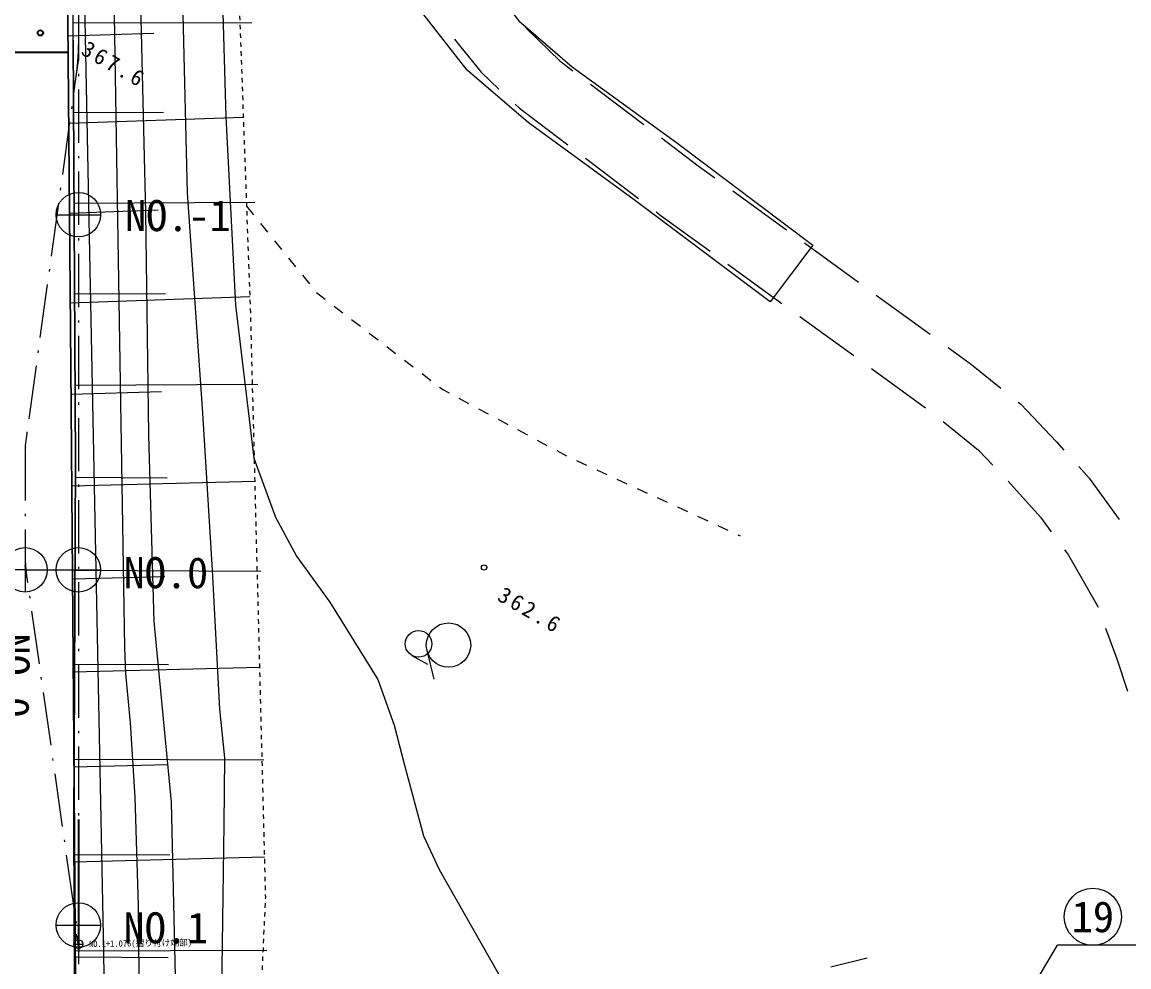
# Model space of a CAD drawing. Header units: millimetres. Extents: x -2078669 to -1085629, y -5987148 to 310365.
# Drawn here: x -1704718 to -1642407, y -5004544 to -4951344 of the extents above; entities that cross this region are included whole.
import ezdxf
from ezdxf.enums import TextEntityAlignment as Align

# ---------------------------------------------------------------- set-up
doc = ezdxf.new("R2010")
doc.units = ezdxf.units.MM
doc.header["$LTSCALE"] = 500
for name, pattern in [('561019', [1, 0.5, -0.5]), ('56201', [2.5, 1.25, -1.25]), ('SXF_一点短鎖線', [9.25, 6, -1.5, 0.25, -1.5]), ('SXF_一点鎖線', [18.5, 12, -1.5, 3.5, -1.5])]:
    doc.linetypes.add(name, pattern=pattern)
doc.layers.get('Defpoints').update_dxf_attribs({"color": 153})
for name, color, linetype, lineweight in [('D-BGD', 7, 'Continuous', 13), ('D-BMK', 2, 'SXF_一点短鎖線', 13), ('D-BMK-HTXT', 7, 'Continuous', 13), ('D-BMK-HTXT-周囲堤', 7, 'Continuous', 13), ('D-BMK-OTRS', 7, 'Continuous', 13), ('D-BYP-STRC', 1, 'Continuous', 13), ('●予備設計_LP横断', 7, 'Continuous', 13)]:
    doc.layers.add(name, color=color, linetype=linetype, lineweight=lineweight)
doc.styles.add('MS ゴシック', font='MS Gothic.ttf')
doc.styles.add('ＭＳ ゴシック', font='MS Gothic.ttf')
doc.dimstyles.new('DIM-500-F', dxfattribs={"dimscale": 500, "dimtxt": 3.5, "dimasz": 2.5, "dimexe": 0, "dimexo": 2, "dimgap": 0.8, "dimtad": 1, "dimdec": 0, "dimzin": 0, "dimdsep": 46, "dimtxsty": 'MS ゴシック', "dimblk": 'OPEN', "dimcen": 0.1, "dimclrd": 256, "dimclre": 256, "dimclrt": 256, "dimaunit": 1, "dimadec": 4, "dimazin": 0, "dimtfac": 1, "dimtdec": 0, "dimtmove": 2, "dimatfit": 3, "dimldrblk": 'OPEN', "dimfxl": 1, "dimtolj": 1, "dimtzin": 0, "dimlwd": -1, "dimlwe": -1, "dimarcsym": 2})

# ---------------------------------------------------------------- blocks, each defined once
blk = doc.blocks.new('M6331')
at = {"layer": '●予備設計_LP横断', "linetype": 'Continuous', "lineweight": 9}
blk.add_line((0, -0.75), (1, -0.75), dxfattribs=at)
blk.add_circle((0, 0), 0.75, dxfattribs=at)
blk = doc.blocks.new('M7312')
at = {"layer": '●予備設計_LP横断', "linetype": 'Continuous', "lineweight": 20}
blk.add_circle((0, -0.001), 0.15, dxfattribs=at)
blk = doc.blocks.new('河川平面')
at = {"layer": 'D-BGD', "linetype": 'Continuous'}
for p, q in [((1609119, -2714860, 368280), (1609038, -2675632, 368370)), ((1609118, -2713879), (1619176, -2713859)), ((1608824, -2714624), (1613667, -2714463)), ((1638256, -2717335, 363183), (1641243, -2719601, 363241)), ((1608869, -2719542), (1618699, -2719188)), ((1609137, -2718942), (1614205, -2718914)), ((1637963, -2721512, 363220), (1640951, -2723777, 363276)), ((1646252, -2723338, 363306), (1649284, -2725544, 363316)), ((1609164, -2724033), (1619345, -2723979)), ((1608914, -2724597), (1613897, -2724418)), ((1650295, -2726278, 363319), (1653329, -2728484, 363329)), ((1645988, -2727477, 363312), (1649021, -2729682, 363322)), ((1609198, -2729151), (1614311, -2729125)), ((1654340, -2729219, 363333), (1657373, -2731424, 363342)), ((1608959, -2729652), (1619062, -2729288)), ((1650032, -2730417, 363325), (1653066, -2732622, 363335)), ((1654077, -2733357, 363339), (1657110, -2735560, 363349)), ((1609004, -2734802), (1614102, -2734645)), ((1609217, -2734294), (1619515, -2734239)), ((1609044, -2739952), (1619341, -2739687)), ((1609239, -2739474), (1614416, -2739497)), ((1609217, -2744710), (1619688, -2744754)), ((1609086, -2745195), (1614281, -2745062)), ((1629040, -2749220), (1629433, -2750839)), ((1609127, -2750438), (1619610, -2750169)), ((1609201, -2749995), (1614481, -2750019)), ((1609172, -2755342), (1619863, -2755385)), ((1609167, -2755781), (1614456, -2755645)), ((1609168, -2760726), (1614554, -2760708)), ((1609203, -2761123), (1619885, -2760849)), ((1609189, -2766148), (1620033, -2766106)), ((1609238, -2766470), (1614464, -2766521)), ((1651783, -2767035), (1653823, -2766540))]:
    blk.add_line(p, q, dxfattribs=at)
at = {"layer": 'D-BGD', "linetype": 'Continuous', "flags": 128}
for points in [[(1615472, -2812388), (1615273, -2807092), (1615231, -2805958), (1615082, -2805064), (1614196, -2802555), (1611544, -2797523), (1610785, -2796134), (1609990, -2794678), (1609448, -2793437), (1609275, -2792488), (1609120, -2789483), (1609265, -2770458), (1609158, -2754356), (1608991, -2733247), (1608817, -2713807), (1608555, -2699081), (1609014, -2666342), (1609021, -2620514)], [(1648369, -2729602), (1640710, -2723847), (1634729, -2719505), (1631309, -2716546), (1628807, -2713365), (1626888, -2709836), (1625672, -2707023), (1624776, -2704068), (1624009, -2700061), (1623561, -2695700), (1623183, -2691188), (1623197, -2683914), (1623477, -2676693), (1623813, -2672469), (1624796, -2667409), (1628250, -2652121), (1629016, -2648256), (1629716, -2644727), (1630896, -2635890), (1631250, -2632963), (1631771, -2628636), (1632704, -2620514)], [(1636730, -2620514), (1635743, -2629104), (1635219, -2633453), (1634864, -2636395), (1633664, -2645381), (1632948, -2648993), (1632163, -2652951), (1628711, -2668230), (1627783, -2673012), (1627471, -2676930), (1627197, -2683996), (1627183, -2691025), (1627543, -2695329), (1627971, -2699480), (1628665, -2703109), (1629434, -2705645), (1630488, -2708083), (1632161, -2711158), (1634216, -2713773), (1637218, -2716368), (1643087, -2720630), (1650772, -2726405), (1648369, -2729602)], [(1608555, -2699081), (1608817, -2713807), (1608991, -2733247), (1609158, -2754356), (1609265, -2770458), (1609120, -2789483)]]:
    blk.add_lwpolyline(points, dxfattribs=at)
for points, elevation in [([(1610013, -2620514), (1610004, -2655012), (1609981, -2662598), (1609913, -2668183), (1609452, -2691949), (1609445, -2695730), (1609534, -2701509), (1610811, -2765298), (1610885, -2769571), (1610897, -2771846), (1610716, -2783859), (1610693, -2787913), (1610772, -2789970), (1610879, -2790832), (1611484, -2792973), (1612825, -2795553), (1614449, -2798377), (1615902, -2801242), (1616987, -2804270), (1617505, -2807574), (1617667, -2810962)], 367000), ([(1611715, -2620514), (1611197, -2668195), (1611105, -2685482), (1611228, -2700780), (1611946, -2745632), (1612011, -2749082), (1612060, -2750532), (1612325, -2753298), (1612593, -2757485), (1612783, -2763612), (1612864, -2771282), (1612734, -2784705), (1612727, -2788483), (1612845, -2790265), (1613065, -2791226), (1613931, -2793393), (1615912, -2797217), (1616301, -2797929), (1618572, -2802762), (1619578, -2807144), (1619707, -2810758)], 366000), ([(1621746, -2814441), (1621891, -2808510), (1621764, -2806453), (1621613, -2804739), (1621190, -2802460), (1619945, -2799860), (1615503, -2792088), (1615083, -2791125), (1614669, -2789480), (1614591, -2787428), (1614424, -2780447), (1614954, -2770848), (1614660, -2757775), (1613687, -2747587), (1613373, -2737098), (1613203, -2724566), (1612724, -2704239), (1612726, -2695354), (1612599, -2678222), (1612988, -2655305), (1612966, -2630582), (1613359, -2620514)], 365000), ([(1623796, -2818518), (1624032, -2810240), (1624125, -2807468), (1624236, -2805489), (1624244, -2803817), (1623725, -2802293), (1620285, -2795694), (1618029, -2791812), (1617489, -2790721), (1616969, -2789309), (1616837, -2787094), (1617312, -2780196), (1617397, -2774676), (1617446, -2771179), (1617614, -2759007), (1617664, -2755279), (1617387, -2752525), (1616960, -2744706), (1616414, -2735865), (1615549, -2723449), (1615307, -2713395)], 364000), ([(1617295, -2704845), (1617707, -2719180), (1618258, -2729775), (1619284, -2738394), (1620512, -2741723), (1621690, -2743916), (1623569, -2746498), (1626274, -2750869), (1627187, -2753428), (1627773, -2755690), (1628854, -2759670), (1629723, -2761569), (1633551, -2768293), (1638543, -2774672), (1640014, -2777876), (1641376, -2781486), (1641915, -2785883), (1640984, -2797690), (1640322, -2802625), (1638441, -2810863)], 363000)]:
    blk.add_lwpolyline(points, dxfattribs=dict(at, elevation=elevation))
at = {"layer": 'D-BGD', "linetype": '561019', "flags": 128}
blk.add_lwpolyline([(1618950, -2620514), (1618959, -2621129), (1618665, -2658302), (1618663, -2658627), (1618571, -2661701), (1617747, -2689368), (1618403, -2710987), (1619104, -2730441), (1619135, -2731637), (1619943, -2763133), (1618853, -2786511), (1619008, -2789521), (1619927, -2791602), (1625688, -2802391), (1625125, -2825293), (1624564, -2827572), (1623496, -2829911), (1618630, -2838640), (1618342, -2840170), (1618771, -2861642), (1618913, -2870692)], dxfattribs=at)
at = {"layer": 'D-BGD', "linetype": 'Continuous', "extrusion": (0.016449, -0.001732, 0.999863), "elevation": 394691}
blk.add_lwpolyline([(-2529133, -1899645), (-2529529, -1900051), (-2530821, -1901338), (-2531659, -1902409)], dxfattribs=at)
at = {"layer": 'D-BGD', "linetype": 'Continuous', "extrusion": (-0.143152, -0.164739, 0.975894), "elevation": 568325}
blk.add_lwpolyline([(3016489, -877315), (3016819, -877334), (3020231, -877100)], dxfattribs=at)
at = {"layer": 'D-BGD', "linetype": 'Continuous', "extrusion": (0.311673, 0.432353, 0.846127), "elevation": -356949}
blk.add_lwpolyline([(-2922970, 1248230), (-2925577, 1248305), (-2926719, 1248311)], dxfattribs=at)
at = {"layer": 'D-BGD', "linetype": '56201', "flags": 128}
blk.add_lwpolyline([(1618880, -2724215), (1622794, -2729051), (1629936, -2734540), (1637037, -2738340), (1646676, -2742766)], dxfattribs=at)
at = {"layer": 'D-BGD', "linetype": 'Continuous', "extrusion": (0.276473, 0.38442, 0.880786), "elevation": -273425}
blk.add_lwpolyline([(-2923790, 1275829), (-2924142, 1275840), (-2927540, 1275859)], dxfattribs=at)
at = {"layer": 'D-BGD', "linetype": 'Continuous', "extrusion": (-0.149064, -0.200905, 0.968203), "elevation": 653493}
blk.add_lwpolyline([(2959813, -1076757), (2961440, -1076741), (2963560, -1076836)], dxfattribs=at)
at = {"layer": 'D-BGD', "linetype": 'Continuous', "extrusion": (0.406293, 0.48461, 0.774648), "elevation": -370915}
blk.add_lwpolyline([(-3028624, 1028902), (-3031186, 1028852), (-3032362, 1029021)], dxfattribs=at)
at = {"layer": 'D-BGD', "linetype": 'Continuous', "extrusion": (0.045013, 0.020275, 0.998781), "elevation": 382529}
blk.add_lwpolyline([(-3181336, -375544), (-3182167, -375807), (-3184985, -376394)], dxfattribs=at)
at = {"layer": 'D-BGD', "linetype": 'Continuous', "extrusion": (-0.032566, -0.036028, 0.99882), "elevation": 407680}
blk.add_lwpolyline([(3074864, -900128), (3075235, -900206), (3078406, -901240), (3078438, -901256)], dxfattribs=at)
at = {"layer": 'D-BGD', "linetype": 'Continuous', "extrusion": (0.004636, -0.015047, 0.999876), "elevation": 412442}
blk.add_lwpolyline([(1665545, -2742074), (1666181, -2743805), (1666773, -2745616)], dxfattribs=at)
at = {"layer": 'D-BGD', "linetype": 'Continuous'}
for points in [[(1615473, -2813810, 368400), (1615503, -2805510, 368350), (1615442, -2805095, 368370), (1615373, -2804813, 368380), (1615226, -2804347, 368420), (1610224, -2794667, 368260), (1609794, -2793590, 368280), (1609534, -2792437, 368300), (1609236, -2777605, 368510), (1609158, -2758979, 368490), (1609245, -2738601, 368470), (1609119, -2714860, 368280), (1609038, -2675632, 368370), (1609172, -2662075, 368370), (1609082, -2627858, 368360), (1609044, -2620514, 368307)], [(1634518, -2714034, 363194), (1634714, -2714278, 363190), (1636525, -2716023, 363150), (1637260, -2716580, 363164)], [(1609119, -2714860, 368280), (1609245, -2738601, 368470), (1609158, -2758979, 368490), (1609236, -2777605, 368510), (1609534, -2792437, 368300)], [(1662318, -2735242, 363312), (1662468, -2735364, 363310), (1664490, -2737484, 363550), (1664902, -2737944, 363541)], [(1661763, -2739698, 363530), (1661915, -2739857, 363550), (1663585, -2741728, 363510), (1664186, -2742553, 363498)]]:
    blk.add_polyline3d(points, dxfattribs=at)
blk.add_circle((1630254, -2748925), 1250, dxfattribs=at)
at = {"layer": 'D-BGD', "linetype": 'Continuous', "lineweight": 20, "xscale": 1000, "yscale": 1000, "zscale": 1000, "rotation": 330.1091246385173}
for p in [(1607274, -2714449, 367608), (1632255, -2744553, 362613)]:
    blk.add_blockref('M7312', p, dxfattribs=at)
at = {"layer": 'D-BGD', "linetype": 'Continuous', "lineweight": 9, "xscale": 1000, "yscale": 1000, "zscale": 1000, "rotation": 330.1091246385173}
blk.add_blockref('M6331', (1628569, -2748856), dxfattribs=at)
at = {"layer": 'D-BGD', "linetype": 'Continuous', "char_height": 900, "attachment_point": 7, "rotation": 330.10912, "line_spacing_factor": 0.722892, "style": 'MS ゴシック'}
for s, insert in [('\\T1.287;367.6', (1609497, -2715635, 367608)), ('\\T1.287;362.6', (1632934, -2746381, 362613))]:
    blk.add_mtext(s, dxfattribs=dict(at, insert=insert))
blk = doc.blocks.new('_Open')
at = {"color": 0, "linetype": 'ByBlock', "lineweight": -2}
for p, q in [((-1, 0.167), (0, 0)), ((-1, -0.167), (0, 0)), ((0, 0), (-1, 0))]:
    blk.add_line(p, q, dxfattribs=at)

msp = doc.modelspace()

# ---------------------------------------------------------------- linework, layer by layer
at = {"layer": 'D-BMK', "linetype": 'SXF_一点鎖線', "lineweight": 13}
msp.add_line((-1704552.5, -4982186.7), (-1701552.5, -4982186.7), dxfattribs=at)
msp.add_line((-1704552.5, -4982186.7), (-1701552.5, -4982186.7), dxfattribs=at)
at = {"layer": 'D-BMK', "linetype": 'SXF_一点短鎖線', "flags": 128}
msp.add_lwpolyline([(-1701552.5, -4858013.4), (-1701552.5, -5108191.7)], dxfattribs=at)
msp.add_lwpolyline([(-1701552.5, -4858013.4), (-1701552.5, -5108191.7)], dxfattribs=at)
msp.add_lwpolyline([(-1701552.5, -4952365.2, -0.0342109), (-1701692.6, -4954410.7), (-1704459.1, -4974508.6, 0.0342109), (-1704552.5, -4975872.2), (-1704552.5, -4981230.7, 0.0353635), (-1704452.7, -4982640), (-1701652.3, -5002313.4, -0.0353635), (-1701552.5, -5003722.6)], format="xyb", dxfattribs=at)
msp.add_lwpolyline([(-1701552.5, -4952365.2, -0.0342109), (-1701692.6, -4954410.7), (-1704459.1, -4974508.6, 0.0342109), (-1704552.5, -4975872.2), (-1704552.5, -4981230.7, 0.0353635), (-1704452.7, -4982640), (-1701652.3, -5002313.4, -0.0353635), (-1701552.5, -5003722.6)], format="xyb", dxfattribs=at)
at = {"layer": 'D-BMK'}
msp.add_lwpolyline([(-1704552.5, -4982186.7), (-1737359.5, -4982186.7, -0.0787115), (-1768265, -4977291.2), (-1834923.4, -4955629.7)], format="xyb", dxfattribs=at)
msp.add_lwpolyline([(-1704552.5, -4982186.7), (-1737359.5, -4982186.7, -0.0787115), (-1768265, -4977291.2), (-1834923.4, -4955629.7)], format="xyb", dxfattribs=at)
at = {"layer": 'D-BMK-HTXT', "color": 7, "linetype": 'Continuous', "lineweight": 13}
for p, q in [((-1702802.5, -4962186.7, 329093), (-1700302.5, -4962186.7, -329093)), ((-1702802.5, -4982186.7, 329093), (-1700302.5, -4982186.7, -329093)), ((-1702802.4, -5002186.7, 329066.8), (-1700302.4, -5002186.7, -329119.1))]:
    msp.add_line(p, q, dxfattribs=at)
for centre in [(-1701552.5, -4962186.7, 0), (-1701552.5, -4982186.7, 0), (-1701552.4, -5002186.7, -26.2)]:
    msp.add_circle(centre, 1250, dxfattribs=at)
at = {"layer": 'D-BMK-HTXT-周囲堤', "color": 7, "linetype": 'Continuous', "lineweight": 13}
msp.add_line((-1704553.3, -4980936.7), (-1704551.7, -4983436.7), dxfattribs=at)
msp.add_circle((-1704552.5, -4982186.7), 1250, dxfattribs=at)
at = {"layer": 'D-BMK-OTRS', "color": 7, "linetype": 'Continuous', "lineweight": 13}
for p, q in [((-1701552.5, -4952365.2), (-1701552.5, -4953392.8)), ((-1701552.5, -4953392.8), (-1701692.6, -4954410.7)), ((-1704459.1, -4974508.6), (-1704552.5, -4975187.2)), ((-1704552.5, -4975187.2), (-1704552.5, -4975872.2)), ((-1704552.5, -4981230.7), (-1704552.6, -4981938.9)), ((-1704452.7, -4982640), (-1704552.6, -4981938.9)), ((-1701552.5, -5003399.3), (-1701652.2, -5002698.6)), ((-1701552.5, -5003399.3), (-1701552.5, -5004107.1))]:
    msp.add_line(p, q, dxfattribs=at)
at = {"layer": 'D-BYP-STRC'}
msp.add_line((-1609227.8, -5003328.2, 363000), (-1646427.8, -5003328.2, 363000), dxfattribs=at)
msp.add_circle((-1644432.4, -5001718.2, 363000), 1610, dxfattribs=at)
at = {"layer": 'Defpoints', "ltscale": 1500}
msp.add_line((-1706132.9, -4953030.5), (-1702133.3, -4953030.5), dxfattribs=at)
at = {"layer": 'Defpoints'}
msp.add_line((-1701552.4, -4996240.7, 369050), (-1701552.4, -5003673.7, 369050), dxfattribs=at)
at = {"layer": 'Defpoints', "linetype": 'Continuous', "lineweight": 13}
msp.add_line((-1701802.5, -5003262.3, 65818.6), (-1701302.5, -5003262.3, -65818.6), dxfattribs=at)
at = {"layer": 'Defpoints', "ltscale": 1500}
msp.add_circle((-1703692.6, -4951949.7, 367608), 150, dxfattribs=at)
at = {"layer": 'Defpoints', "linetype": 'Continuous', "lineweight": 13}
msp.add_circle((-1701552.5, -5003262.3, 0), 250, dxfattribs=at)

# ---------------------------------------------------------------- block references
at = {"layer": 'D-BGD'}
msp.add_blockref('河川平面', (-3310965.8, -2237499.8), dxfattribs=at)

# ---------------------------------------------------------------- texts
at = {"layer": 'D-BMK-HTXT', "color": 7, "style": 'ＭＳ ゴシック'}
msp.add_text('NO.-1', height=1750, rotation=360, dxfattribs=at).set_placement((-1698925.8, -4963113.5))
at = {"layer": 'D-BMK-HTXT', "style": 'MS ゴシック'}
for s, p in [('NO.0', (-1699004.8, -4983220.8, -354000)), ('NO.1  ', (-1699004.7, -5003220.8, -354000))]:
    msp.add_text(s, height=1750, dxfattribs=at).set_placement(p)
at = {"layer": 'D-BMK-HTXT-周囲堤', "color": 7, "style": 'ＭＳ ゴシック'}
msp.add_text('NO.0', height=1750, rotation=270.037602, dxfattribs=at).set_placement((-1706050.1, -4985770.2))
at = {"layer": 'D-BYP-STRC', "style": 'MS ゴシック'}
msp.add_text('19', height=1750, dxfattribs=at).set_placement((-1644432.4, -5001718.2, 363000), align=Align.MIDDLE_CENTER)
at = {"layer": 'Defpoints', "insert": (-1700952.2, -5003296.4, 0), "char_height": 350, "attachment_point": 4, "rotation": 0.770419, "style": 'ＭＳ ゴシック'}
msp.add_mtext('NO.1+1.076(摺り付け端部)', dxfattribs=at)

# ---------------------------------------------------------------- leaders
at = {"layer": 'D-BYP-STRC'}
msp.add_leader([(-1654734.8, -5017362.8, 363000), (-1646427.8, -5003328.2, 363000)], dimstyle='DIM-500-F', override={"dimgap": 0.8, "dimtad": 0}, dxfattribs=at)

doc.saveas('drawing.dxf')
